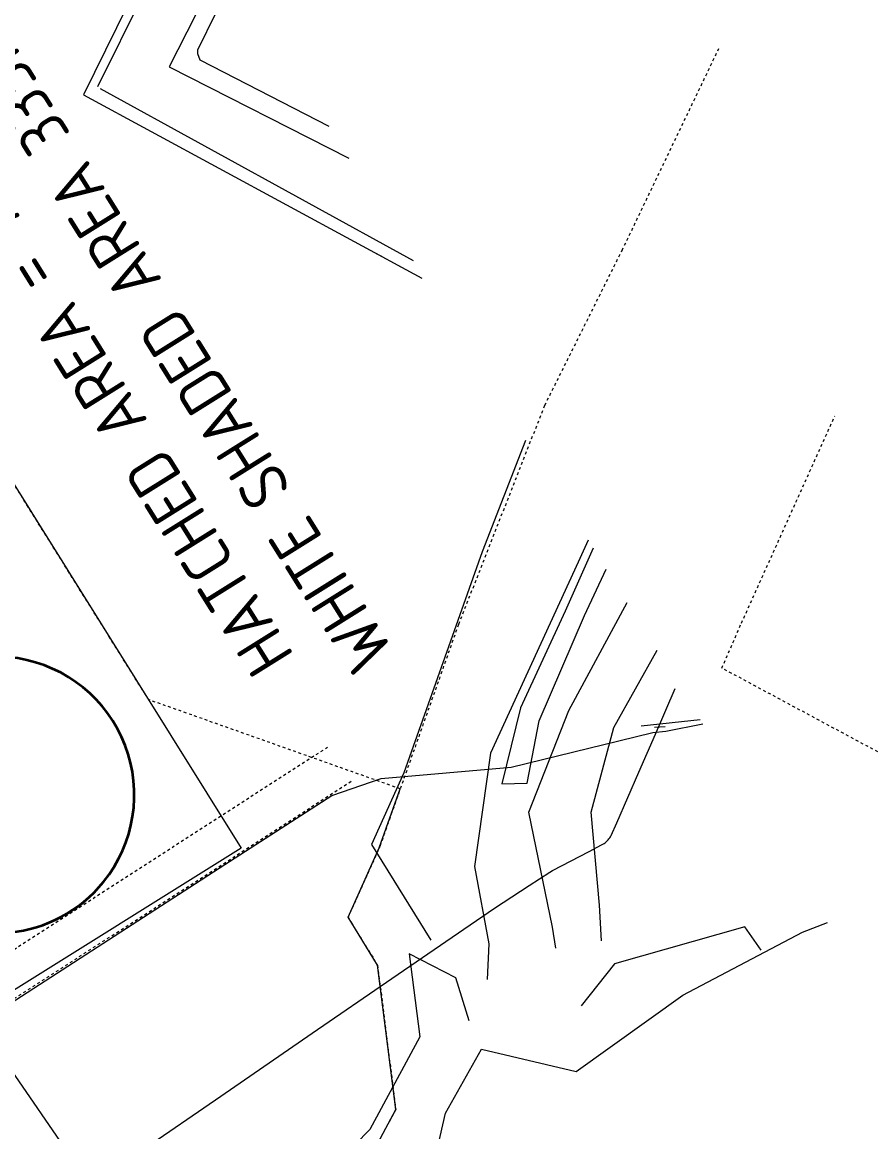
# Model space of a CAD drawing. Header units: metres. Extents: x 507649 to 508899, y 6966965 to 6967377.
# Drawn here: x 507954.46 to 507985.18, y 6967103.23 to 6967143.35 of the extents above; entities that cross this region are included whole.
import ezdxf

# ---------------------------------------------------------------- set-up
doc = ezdxf.new("R2010")
doc.units = ezdxf.units.M
doc.linetypes.add('AEC_Double Dash', pattern=[0.039, 0.015, -0.004, 0.006, -0.004, 0.006, -0.004])
doc.linetypes.add('Dash Medium', pattern=[0.75, 0.45, -0.3])
for name, color, linetype, lineweight in [('A-DETL', 252, 'Continuous', 15), ('A-FLOR', 252, 'Continuous', 5), ('A-GENM', 252, 'Continuous', 5), ('C-PROP-LINE', 252, 'AEC_Double Dash', 5), ('C_ABAND', 252, 'EXISTING_COMMUNICATIONS', 0), ('C_FEAT', 252, 'EXISTING_COMMUNICATIONS', 0), ('D_UG_PIPES', 252, 'EXIST_SWD', 0), ('DR_LINED', 252, 'EXIST_SWD', 0), ('DR_STR', 252, 'EXIST_SWD', 0), ('E_ABAND', 252, 'EXISTING_ELECTRICITY', 0), ('E_UG_LINES', 252, 'EXISTING_ELECTRICITY_UG', 0), ('RW_ABAND', 252, 'EXISTING_WAT_RECYCLED', 0), ('RW_UG_PIPES', 252, 'EXISTING_WAT_RECYCLED', 0), ('W_ABAND', 252, 'EXISTING_WATER', 0)]:
    doc.layers.add(name, color=color, linetype=linetype, lineweight=lineweight)
doc.layers.add('C_TEXT_2.5', color=7, linetype='Continuous')
doc.layers.add('G-ANNO-TEXT', color=47, linetype='Continuous', lineweight=5, plot=False)
doc.styles.add('Arial Narrow_2', font='ISOCP.shx', dxfattribs={"height": 0.0025})
doc.styles.get("Standard").update_dxf_attribs({"font": 'ARIALN.TTF'})
doc.linetypes.add('EXIST_SWD', pattern='A,5,-2.5,5,-2,["SWD",Standard,S=2.5,R=0,X=0,Y=-1.25],-8,5,-2.5,5,-2.5', length=37.5)
doc.linetypes.add('EXISTING_COMMUNICATIONS', pattern='A,2,-2,2,-2,2,-2,["COMS",Standard,S=2.5,R=0,X=0,Y=-1.25],-9.75,2,-2,2,-2', length=29.75)
doc.linetypes.add('EXISTING_ELECTRICITY', pattern='A,2,-2,2,-2,2,-2,["E",Standard,S=2.5,R=0,X=0,Y=-1.25],-3.4,2,-2,2,-2', length=23.4)
doc.linetypes.add('EXISTING_ELECTRICITY_UG', pattern='A,2,-2,2,-2,2,-2,["E-UG",Standard,S=2.5,R=0,X=0,Y=-1.25],-9.15,2,-2,2,-2', length=29.15)
doc.linetypes.add('EXISTING_WAT_RECYCLED', pattern='A,2,-2,2,-2,2,-2,["R",Standard,S=2.5,R=0,X=0,Y=-1.25],-4.4,2,-2,2,-2', length=24.4)
doc.linetypes.add('EXISTING_WATER', pattern='A,2,-2,2,-2,2,-2,["W",Standard,S=2.5,R=0,X=0,Y=-1.25],-4.4,2,-2,2,-2', length=24.4)

# ---------------------------------------------------------------- blocks, each defined once
blk = doc.blocks.new('XE_SURVEY')
at = {"layer": 'C_ABAND'}
for p, q in [((507967.155, 6967135.048), (507967.448, 6967134.889)), ((507967.887, 6967134.651), (507968.18, 6967134.492)), ((507968.62, 6967134.253), (507968.913, 6967134.094))]:
    blk.add_line(p, q, dxfattribs=at)
at = {"layer": 'C_ABAND', "flags": 128}
blk.add_lwpolyline([(507960.269, 6967148.03), (507956.681, 6967140.732), (507968.913, 6967134.094)], dxfattribs=at)
at = {"layer": 'C_FEAT', "flags": 128}
blk.add_lwpolyline([(507960.269, 6967148.03), (507956.681, 6967140.732)], dxfattribs=at)
at = {"layer": 'D_UG_PIPES'}
blk.add_line((507976.848, 6967117.902), (507978.979, 6967118.143), dxfattribs=at)
at = {"layer": 'D_UG_PIPES', "flags": 128}
for points in [[(507972.667, 6967128.225), (507971.089, 6967124.2), (507968.263, 6967116.21), (507967.097, 6967113.622), (507969.241, 6967110.152)], [(507974.925, 6967124.618), (507974.56, 6967123.824), (507971.398, 6967116.919), (507970.82, 6967112.818), (507971.337, 6967110.026), (507971.269, 6967108.735)], [(507973.759, 6967109.867), (507973.634, 6967110.63), (507972.781, 6967114.788), (507974.231, 6967118.464), (507976.337, 6967122.363)], [(507975.412, 6967110.138), (507975.337, 6967111.422), (507975.041, 6967114.785), (507975.861, 6967117.851), (507977.417, 6967120.639)], [(507965.06, 6967090.535), (507966.584, 6967094.068), (507968.311, 6967097.518), (507969.77, 6967103.904), (507971.073, 6967106.212), (507974.488, 6967105.406), (507978.349, 6967108.163), (507982.675, 6967110.446), (507983.58, 6967110.794)]]:
    blk.add_lwpolyline(points, dxfattribs=at)
at = {"layer": 'DR_LINED', "flags": 128}
blk.add_lwpolyline([(507975.103, 6967124.334), (507974.101, 6967122.051), (507972.485, 6967118.557), (507971.803, 6967115.811), (507972.722, 6967115.833), (507973.15, 6967118.09), (507974.795, 6967121.898), (507975.576, 6967123.579)], dxfattribs=at)
at = {"layer": 'DR_STR', "flags": 128}
for points in [[(507981.179, 6967109.796), (507980.592, 6967110.634), (507975.881, 6967109.301), (507974.678, 6967107.781)], [(507970.619, 6967107.237), (507970.139, 6967108.794), (507968.454, 6967109.658), (507968.835, 6967106.662), (507967.031, 6967103.311), (507963.382, 6967099.573), (507959.2, 6967095.506), (507959.278, 6967094.5), (507960.077, 6967093.817)]]:
    blk.add_lwpolyline(points, dxfattribs=at)
at = {"layer": 'E_ABAND'}
for points in [[(507960.483, 6967147.688), (507957.182, 6967141.013)], [(507957.278, 6967140.96), (507968.594, 6967134.732)]]:
    blk.add_lwpolyline(points, dxfattribs=at)
at = {"layer": 'E_UG_LINES', "flags": 128}
for points in [[(507949.189, 6967104.75), (507957.168, 6967109.905), (507961.788, 6967112.89), (507965.661, 6967115.392), (507967.442, 6967116.003), (507972.146, 6967116.411), (507976.627, 6967117.514), (507977.268, 6967117.672), (507977.739, 6967117.718), (507979.079, 6967117.984)], [(507977.325, 6967117.842), (507977.323, 6967117.842)], [(507977.717, 6967117.873), (507977.325, 6967117.842)]]:
    blk.add_lwpolyline(points, dxfattribs=at)
at = {"layer": 'RW_ABAND'}
blk.add_lwpolyline([(507961.679, 6967145.488), (507959.774, 6967141.74), (507966.276, 6967138.433)], dxfattribs=at)
at = {"layer": 'RW_UG_PIPES', "flags": 128}
blk.add_lwpolyline([(507952.442, 6967104.962), (507953.275, 6967105.522, -0.467061), (507954.066, 6967105.455), (507956.093, 6967102.496), (507956.589, 6967101.88), (507957.096, 6967101.471, 0.219584), (507957.527, 6967101.677), (507958.767, 6967102.533), (507961.649, 6967104.519), (507964.943, 6967106.788), (507967.825, 6967108.773), (507971.541, 6967111.311), (507972.796, 6967112.132), (507973.541, 6967112.62), (507973.638, 6967112.671), (507974.966, 6967113.368), (507975.409, 6967113.601), (507975.507, 6967113.652, 0.095864), (507975.758, 6967113.937), (507975.966, 6967114.399), (507976.364, 6967115.317), (507976.762, 6967116.234), (507977.36, 6967117.61), (507978.076, 6967119.26)], format="xyb", dxfattribs=at)
at = {"layer": 'W_ABAND'}
blk.add_lwpolyline([(507962.128, 6967145.06), (507960.797, 6967142.344), (507960.797, 6967142.216), (507960.882, 6967141.996), (507965.55, 6967139.593)], dxfattribs=at)
blk = doc.blocks.new('25027_BNP_Skygate Play-Sheet - 000101 - SITE PLAN')
at = {"layer": 'A-DETL', "linetype": 'Dash Medium', "lineweight": 15}
for p, q in [((-2455234.77, 3935816.95), (-2454968.02, 3917718.91)), ((-2453711.99, 3934282.2), (-2453468.18, 3917741.02)), ((-2456142.47, 3916360.57), (-2448583.45, 3922371.1)), ((-2448583.45, 3922371.1), (-2433644.19, 3922371.1))]:
    blk.add_line(p, q, dxfattribs=at)
at = {"layer": 'A-DETL'}
for p, q in [((-2467778.52, 3925952.98), (-2465896.21, 3922644.21)), ((-2465896.21, 3922644.21), (-2461116.43, 3920434.22)), ((-2461116.43, 3920434.22), (-2459081.32, 3920421.82)), ((-2459081.32, 3920421.82), (-2457552.98, 3918134.46)), ((-2457552.98, 3918134.46), (-2456142.47, 3916360.57))]:
    blk.add_line(p, q, dxfattribs=at)
at = {"layer": 'A-FLOR'}
for p, q in [((-2454917.47, 3922371.1), (-2454917.47, 3935943.92)), ((-2433583.45, 3922371.1), (-2454917.47, 3922371.1))]:
    blk.add_line(p, q, dxfattribs=at)
at = {"layer": 'A-GENM', "lineweight": 35}
for start, end in [(19.000407, 199.000407), (199.000407, 19.000407)]:
    blk.add_arc((-2448583.45, 3928871.1), 5000, start, end, dxfattribs=at)
at = {"layer": 'C-PROP-LINE'}
for p, q in [((-2465896.21, 3922644.21), (-2467778.52, 3925952.98)), ((-2461116.43, 3920434.22), (-2465896.21, 3922644.21)), ((-2459081.32, 3920421.82), (-2461116.43, 3920434.22)), ((-2457502.18, 3918058.44), (-2459081.32, 3920421.82)), ((-2452220.7, 3911428.43), (-2457493.82, 3918060.06)), ((-2447153.33, 3904593.83), (-2452220.7, 3911428.43)), ((-2443860.92, 3899220.44), (-2447153.33, 3904593.83)), ((-2477877.15, 3893160.47), (-2458602.98, 3904181.88)), ((-2458602.98, 3904181.88), (-2457597.35, 3902718.66)), ((-2457597.35, 3902718.66), (-2453037.15, 3895893.42)), ((-2439542.7, 3892412.77), (-2443860.92, 3899220.44))]:
    blk.add_line(p, q, dxfattribs=at)
at = {"layer": 'G-ANNO-TEXT', "char_height": 1750, "attachment_point": 1, "style": 'Arial Narrow_2'}
for s, insert, width in [('HATCHED AREA = 762M2 ', (-2450044.67, 3918785.8), 30223.6187), ('WHITE SHADED AREA 335M', (-2451863.68, 3915650.44), 33029.525)]:
    blk.add_mtext(s, dxfattribs=dict(at, insert=insert, width=width))
blk = doc.blocks.new('XE_ARCH')
at = {"xscale": 0.001, "yscale": 0.001, "zscale": 0.001, "rotation": 121.996}
blk.add_blockref('25027_BNP_Skygate Play-Sheet - 000101 - SITE PLAN', (509988.126, 6971273.77), dxfattribs=at)

msp = doc.modelspace()

# ---------------------------------------------------------------- block references
at = {"layer": 'C_TEXT_2.5'}
msp.add_blockref('XE_SURVEY', (0, 0), dxfattribs=at)

# ---------------------------------------------------------------- next in the draw order: block references
msp.add_blockref('XE_ARCH', (0, 0), dxfattribs=at)

doc.saveas('drawing.dxf')
